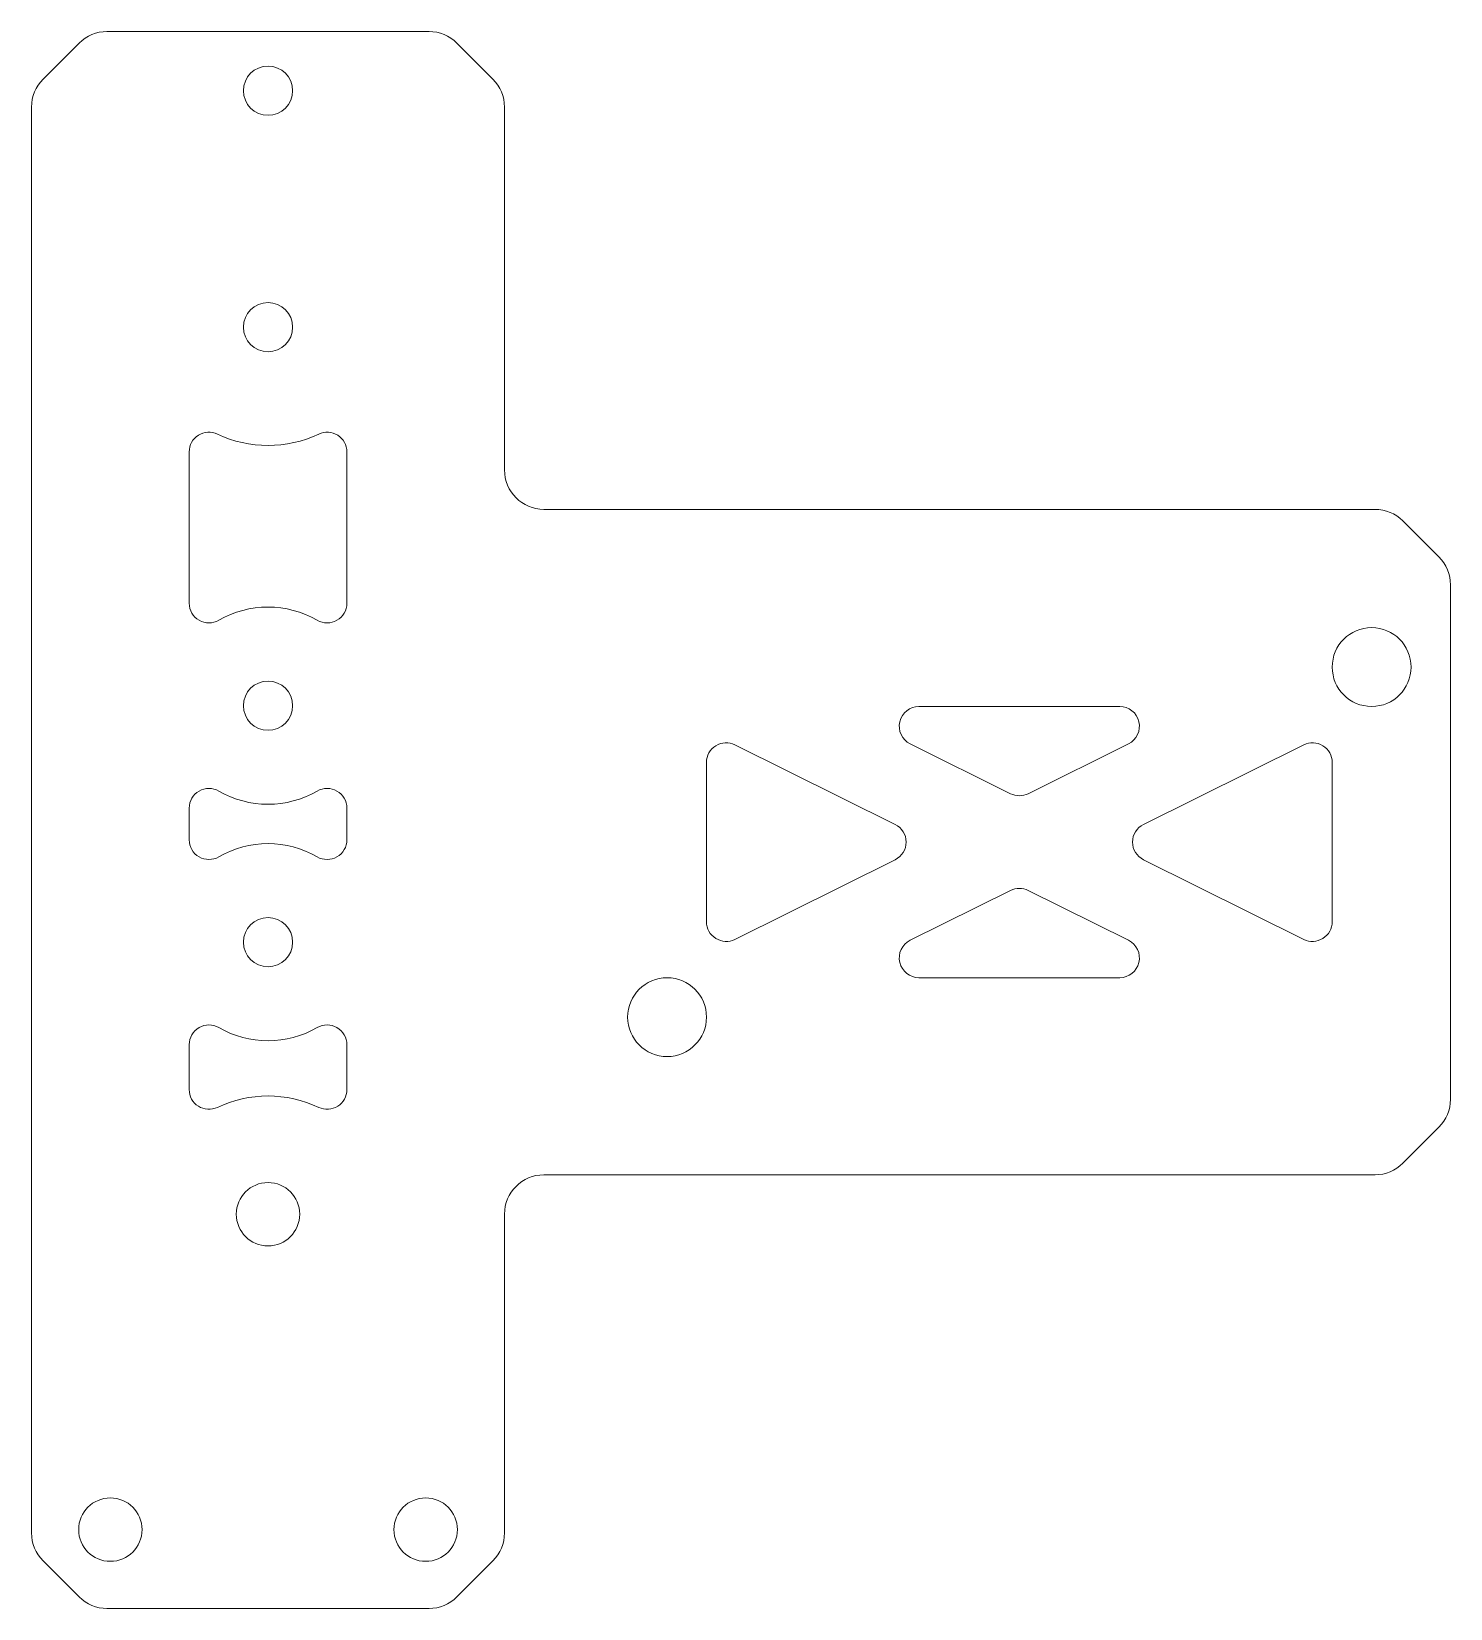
# Model space of a CAD drawing. Header units: inches. Extents: x -0.75 to 3.75, y -2.5 to 2.5.
import ezdxf

# ---------------------------------------------------------------- set-up
doc = ezdxf.new("R2010")
doc.units = ezdxf.units.IN
doc.header["$MEASUREMENT"] = 0

msp = doc.modelspace()

# ---------------------------------------------------------------- linework, layer by layer
at = {"color": 7, "linetype": 'Continuous', "lineweight": 15}
for p, q in [((-0.5991, 2.4634), (-0.7134, 2.3491)), ((-0.5107, 2.5), (0.5107, 2.5)), ((0.7134, 2.3491), (0.5991, 2.4634)), ((-0.75, 2.2607), (-0.75, -2.2607)), ((0.75, 2.2607), (0.75, 1.11)), ((-0.25, 1.1672), (-0.25, 0.6873)), ((0.25, 0.6873), (0.25, 1.1672)), ((0.875, 0.985), (3.5107, 0.985)), ((3.7134, 0.8341), (3.5991, 0.9484)), ((3.75, 0.7457), (3.75, -0.8857)), ((2.0644, 0.36), (2.7011, 0.36)), ((1.4808, 0.2385), (1.9891, -0.014)), ((2.0366, 0.2415), (2.3549, 0.0834)), ((2.4106, 0.0834), (2.7289, 0.2415)), ((2.7764, -0.014), (3.2847, 0.2385)), ((1.3905, 0.1825), (1.3905, -0.3225)), ((3.375, 0.1825), (3.375, -0.3225)), ((-0.25, 0.0377), (-0.25, -0.0627)), ((0.25, -0.0627), (0.25, 0.0377)), ((1.4808, -0.3785), (1.9891, -0.126)), ((2.7764, -0.126), (3.2847, -0.3785)), ((2.0366, -0.3815), (2.3549, -0.2234)), ((2.4106, -0.2234), (2.7289, -0.3815)), ((2.0644, -0.5), (2.7011, -0.5)), ((-0.25, -0.7123), (-0.25, -0.8547)), ((0.25, -0.8547), (0.25, -0.7123)), ((3.5991, -1.0884), (3.7134, -0.9741)), ((0.875, -1.125), (3.5107, -1.125)), ((0.75, -1.25), (0.75, -2.2607)), ((-0.7134, -2.3491), (-0.5991, -2.4634)), ((0.5991, -2.4634), (0.7134, -2.3491)), ((-0.5107, -2.5), (0.5107, -2.5))]:
    msp.add_line(p, q, dxfattribs=at)
for centre, radius in [((0, 2.3125), 0.078), ((0, 1.5625), 0.078), ((3.5, 0.485), 0.125), ((0, 0.3625), 0.078), ((0, -0.3875), 0.078), ((1.2655, -0.625), 0.125), ((0, -1.25), 0.1005), ((-0.5, -2.25), 0.1005), ((0.5, -2.25), 0.1005)]:
    msp.add_circle(centre, radius, dxfattribs=at)
for centre, radius, start, end in [((-0.5107, 2.375), 0.125, 90, 135), ((0.5107, 2.375), 0.125, 45, 90), ((-0.625, 2.2607), 0.125, 135, 180), ((0.625, 2.2607), 0.125, 0, 45), ((-0.1875, 1.1672), 0.0625, 64.6231, 180), ((0, 1.5625), 0.375, 244.6231, 295.3769), ((0.1875, 1.1672), 0.0625, 0, 115.3769), ((0.875, 1.11), 0.125, 180, 270), ((3.5107, 0.86), 0.125, 45, 90), ((3.625, 0.7457), 0.125, 0, 45), ((-0.1875, 0.6873), 0.0625, 180, 300), ((0, 0.3625), 0.3125, 60, 120), ((0.1875, 0.6873), 0.0625, 240, 0), ((2.0644, 0.2975), 0.0625, 90, 243.5839), ((2.7011, 0.2975), 0.0625, 296.4161, 90), ((1.453, 0.1825), 0.0625, 63.5839, 180), ((3.3125, 0.1825), 0.0625, 0, 116.4161), ((-0.1875, 0.0377), 0.0625, 60, 180), ((0.1875, 0.0377), 0.0625, 0, 120), ((0, 0.3625), 0.3125, 240, 300), ((2.3828, 0.1394), 0.0625, 243.5839, 296.4161), ((1.9613, -0.07), 0.0625, 296.4161, 63.5839), ((2.8042, -0.07), 0.0625, 116.4161, 243.5839), ((-0.1875, -0.0627), 0.0625, 180, 300), ((0, -0.3875), 0.3125, 60, 120), ((0.1875, -0.0627), 0.0625, 240, 0), ((2.3828, -0.2794), 0.0625, 63.5839, 116.4161), ((1.453, -0.3225), 0.0625, 180, 296.4161), ((3.3125, -0.3225), 0.0625, 243.5839, 0), ((2.0644, -0.4375), 0.0625, 116.4161, 270), ((2.7011, -0.4375), 0.0625, 270, 63.5839), ((-0.1875, -0.7123), 0.0625, 60, 180), ((0.1875, -0.7123), 0.0625, 0, 120), ((0, -0.3875), 0.3125, 240, 300), ((-0.1875, -0.8547), 0.0625, 180, 295.3769), ((0, -1.25), 0.375, 64.6231, 115.3769), ((0.1875, -0.8547), 0.0625, 244.6231, 0), ((3.625, -0.8857), 0.125, 315, 360), ((3.5107, -1), 0.125, 270, 315), ((0.875, -1.25), 0.125, 90, 180), ((-0.625, -2.2607), 0.125, 180, 225), ((0.625, -2.2607), 0.125, 315, 0), ((-0.5107, -2.375), 0.125, 225, 270), ((0.5107, -2.375), 0.125, 270, 315)]:
    msp.add_arc(centre, radius, start, end, dxfattribs=at)

doc.saveas('drawing.dxf')
